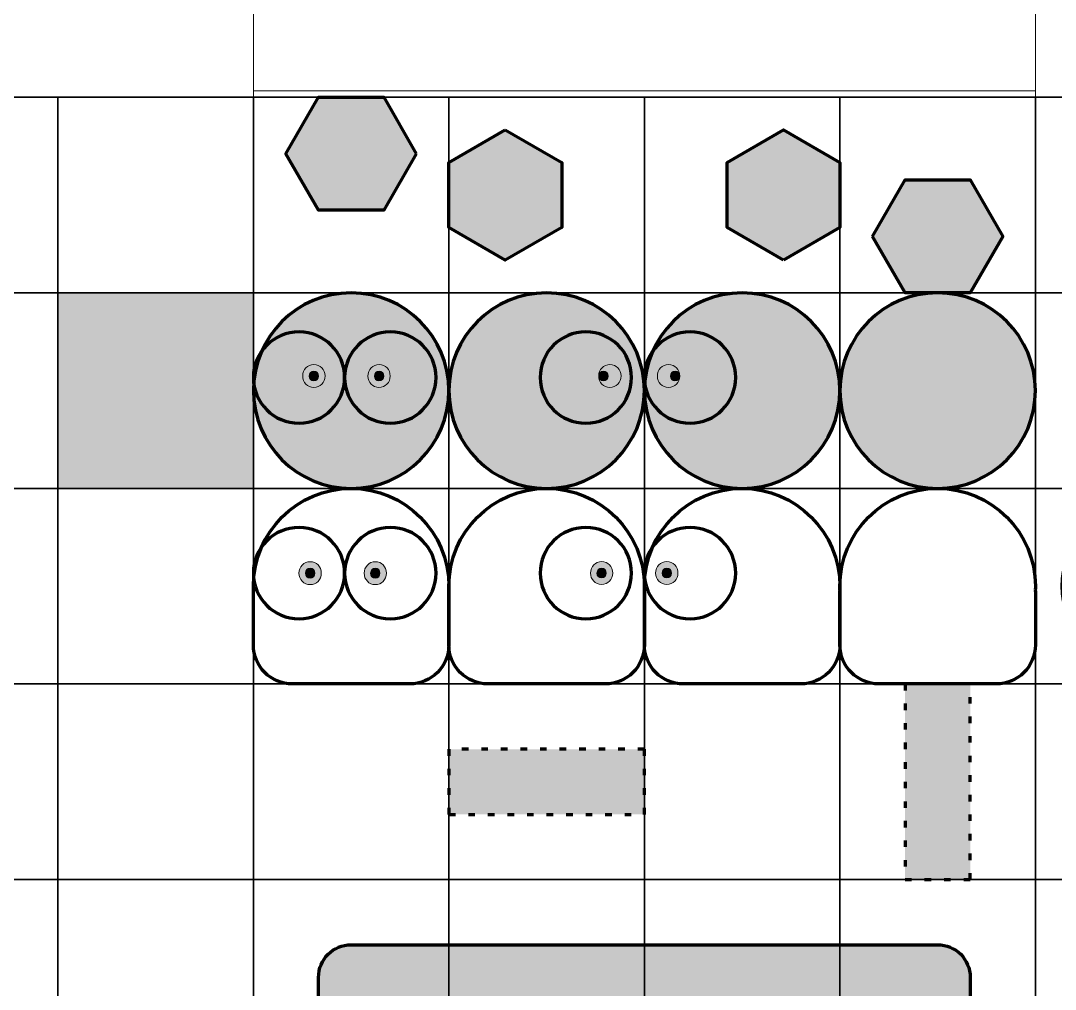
# Model space of a CAD drawing. Header units: inches. Extents: x 20 to 600, y -7952 to 8432.
# Drawn here: x 294.3 to 453.1, y 343.2 to 491.7 of the extents above; entities that cross this region are included whole.
import ezdxf

# ---------------------------------------------------------------- set-up
doc = ezdxf.new("R2010")
doc.units = ezdxf.units.IN
doc.header["$MEASUREMENT"] = 0
for name, pattern in [('AI-Linetype-1', [2, 1, -1]), ('AI-Linetype-6', [3, 1, -2]), ('AI-Linetype-8', [3, 1, -2])]:
    doc.linetypes.add(name, pattern=pattern)
doc.layers.add('Layer 2', color=7, linetype='Continuous')

# ---------------------------------------------------------------- blocks, each defined once
blk = doc.blocks.new('block 2')
at = {"layer": 'Layer 2', "color": 7, "lineweight": 35, "true_color": 0xffffff}
for points in [[(90, 480), (570, 480), (570, 0), (90, 0), (90, 480)], [(300, 480), (300, 0)], [(330, 480), (330, 0)], [(360, 480), (360, 0)], [(390, 480), (390, 0)], [(420, 480), (420, 0)], [(450, 480), (450, 0)], [(90, 450), (570, 450)], [(90, 420), (570, 420)], [(90, 390), (570, 390)], [(90, 360), (570, 360)]]:
    blk.add_lwpolyline(points, dxfattribs=at)
blk = doc.blocks.new('block 3')
at = {"layer": 'Layer 2', "true_color": 0xffe35f}
h = blk.add_hatch(color=41, dxfattribs=at)
h.dxf.hatch_style = 2
edge = h.paths.add_edge_path()
edge.add_spline(control_points=[(465, 442.27), (460.99, 442.27), (457.73, 439.01), (457.73, 435), (457.73, 430.99), (460.99, 427.73), (465, 427.73), (469.01, 427.73), (472.27, 430.99), (472.27, 435), (472.27, 439.01), (469.01, 442.27), (465, 442.27)], knot_values=[0, 0, 0, 0, 1, 1, 1, 2, 2, 2, 3, 3, 3, 4, 4, 4, 4], degree=3, periodic=1)
at = {"layer": 'Layer 2', "lineweight": 0}
blk.add_lwpolyline([(480, 420), (450, 420), (450, 450), (480, 450), (480, 420)], dxfattribs=at)
at = {"layer": 'Layer 2', "color": 31, "lineweight": 140, "true_color": 0xffbb5f}
blk.add_open_spline([(465, 442.27), (460.99, 442.27), (457.73, 439.01), (457.73, 435), (457.73, 430.99), (460.99, 427.73), (465, 427.73), (469.01, 427.73), (472.27, 430.99), (472.27, 435), (472.27, 439.01), (469.01, 442.27), (465, 442.27)], degree=3, knots=[0, 0, 0, 0, 1, 1, 1, 2, 2, 2, 3, 3, 3, 4, 4, 4, 4], dxfattribs=at)
blk = doc.blocks.new('block 4')
at = {"layer": 'Layer 2', "true_color": 0xbfe0ff}
h = blk.add_hatch(color=254, dxfattribs=at)
h.dxf.hatch_style = 2
edge = h.paths.add_edge_path()
edge.add_spline(control_points=[(465, 415.9), (458.98, 415.9), (454.1, 411.02), (454.1, 405), (454.1, 398.98), (458.98, 394.1), (465, 394.1), (471.02, 394.1), (475.9, 398.98), (475.9, 405), (475.9, 411.02), (471.02, 415.9), (465, 415.9)], knot_values=[0, 0, 0, 0, 1, 1, 1, 2, 2, 2, 3, 3, 3, 4, 4, 4, 4], degree=3, periodic=1)
at = {"layer": 'Layer 2', "lineweight": 0}
blk.add_lwpolyline([(480, 390), (450, 390), (450, 420), (480, 420), (480, 390)], dxfattribs=at)
at = {"layer": 'Layer 2', "color": 153, "lineweight": 140, "true_color": 0x7d97db}
blk.add_open_spline([(465, 415.9), (458.98, 415.9), (454.1, 411.02), (454.1, 405), (454.1, 398.98), (458.98, 394.1), (465, 394.1), (471.02, 394.1), (475.9, 398.98), (475.9, 405), (475.9, 411.02), (471.02, 415.9), (465, 415.9)], degree=3, knots=[0, 0, 0, 0, 1, 1, 1, 2, 2, 2, 3, 3, 3, 4, 4, 4, 4], dxfattribs=at)
blk = doc.blocks.new('block 54')
at = {"layer": 'Layer 2', "true_color": 0x0016bf}
h = blk.add_hatch(color=172, dxfattribs=at)
h.dxf.hatch_style = 2
edge = h.paths.add_edge_path()
edge.add_spline(control_points=[(435, 350), (435, 350), (345, 350), (345, 350), (342.24, 350), (340, 347.76), (340, 345), (340, 345), (340, 255), (340, 255), (340, 252.24), (342.24, 250), (345, 250), (345, 250), (435, 250), (435, 250), (437.76, 250), (440, 252.24), (440, 255), (440, 255), (440, 345), (440, 345), (440, 347.76), (437.76, 350), (435, 350)], knot_values=[0, 0, 0, 0, 1, 1, 1, 2, 2, 2, 3, 3, 3, 4, 4, 4, 5, 5, 5, 6, 6, 6, 7, 7, 7, 8, 8, 8, 8], degree=3, periodic=1)
h.paths.add_polyline_path([(400, 290), (350, 290), (350, 340), (400, 340)])
h.paths.add_polyline_path([(410, 340), (430, 340), (430, 290), (410, 290)])
h.paths.add_polyline_path([(350, 280), (400, 280), (400, 260), (350, 260)])
h.paths.add_polyline_path([(410, 280), (430, 280), (430, 260), (410, 260)])
at = {"layer": 'Layer 2', "lineweight": 0}
for points in [[(360, 330), (330, 330), (330, 360), (360, 360), (360, 330)], [(390, 360), (360, 360), (360, 330), (390, 330), (390, 360)], [(420, 360), (390, 360), (390, 330), (420, 330), (420, 360)], [(450, 360), (420, 360), (420, 330), (450, 330), (450, 360)], [(360, 330), (330, 330), (330, 300), (360, 300), (360, 330)], [(360, 300), (330, 300), (330, 270), (360, 270), (360, 300)], [(420, 300), (390, 300), (390, 270), (420, 270), (420, 300)], [(450, 300), (420, 300), (420, 270), (450, 270), (450, 300)], [(360, 270), (330, 270), (330, 240), (360, 240), (360, 270)], [(420, 270), (390, 270), (390, 240), (420, 240), (420, 270)], [(450, 270), (420, 270), (420, 240), (450, 240), (450, 270)]]:
    blk.add_lwpolyline(points, dxfattribs=at)
at = {"layer": 'Layer 2', "color": 7, "lineweight": 70, "true_color": 0xffffff}
for points in [[(400, 290), (350, 290), (350, 340), (400, 340), (400, 290)], [(410, 340), (430, 340), (430, 290), (410, 290), (410, 340)], [(350, 280), (400, 280), (400, 260), (350, 260), (350, 280)], [(410, 280), (430, 280), (430, 260), (410, 260), (410, 280)]]:
    blk.add_lwpolyline(points, dxfattribs=at)
blk.add_open_spline([(435, 350), (435, 350), (345, 350), (345, 350), (342.24, 350), (340, 347.76), (340, 345), (340, 345), (340, 255), (340, 255), (340, 252.24), (342.24, 250), (345, 250), (345, 250), (435, 250), (435, 250), (437.76, 250), (440, 252.24), (440, 255), (440, 255), (440, 345), (440, 345), (440, 347.76), (437.76, 350), (435, 350)], degree=3, knots=[0, 0, 0, 0, 1, 1, 1, 2, 2, 2, 3, 3, 3, 4, 4, 4, 5, 5, 5, 6, 6, 6, 7, 7, 7, 8, 8, 8, 8], dxfattribs=at)
blk = doc.blocks.new('block 58')
at = {"layer": 'Layer 2', "true_color": 0xffe35f}
h = blk.add_hatch(color=41, dxfattribs=at)
h.dxf.hatch_style = 2
h.paths.add_polyline_path([(355, 471.34), (350, 462.68), (340, 462.68), (335, 471.34), (340, 480), (350, 480)])
at = {"layer": 'Layer 2', "lineweight": 0}
blk.add_lwpolyline([(360, 450), (330, 450), (330, 480), (360, 480), (360, 450)], dxfattribs=at)
at = {"layer": 'Layer 2', "color": 31, "lineweight": 140, "true_color": 0xffbb5f}
blk.add_lwpolyline([(355, 471.34), (350, 462.68), (340, 462.68), (335, 471.34), (340, 480), (350, 480), (355, 471.34)], dxfattribs=at)
blk = doc.blocks.new('block 59')
at = {"layer": 'Layer 2', "true_color": 0xffe35f}
h = blk.add_hatch(color=41, dxfattribs=at)
h.dxf.hatch_style = 2
h.paths.add_polyline_path([(368.66, 475), (377.32, 470), (377.32, 460), (368.66, 455), (360, 460), (360, 470)])
at = {"layer": 'Layer 2', "lineweight": 0}
blk.add_lwpolyline([(390, 480), (390, 450), (360, 450), (360, 480), (390, 480)], dxfattribs=at)
at = {"layer": 'Layer 2', "color": 31, "lineweight": 140, "true_color": 0xffbb5f}
blk.add_lwpolyline([(368.66, 475), (377.32, 470), (377.32, 460), (368.66, 455), (360, 460), (360, 470), (368.66, 475)], dxfattribs=at)
blk = doc.blocks.new('block 60')
at = {"layer": 'Layer 2', "true_color": 0xffe35f}
h = blk.add_hatch(color=41, dxfattribs=at)
h.dxf.hatch_style = 2
h.paths.add_polyline_path([(411.34, 455), (402.68, 460), (402.68, 470), (411.34, 475), (420, 470), (420, 460)])
at = {"layer": 'Layer 2', "lineweight": 0}
blk.add_lwpolyline([(390, 450), (390, 480), (420, 480), (420, 450), (390, 450)], dxfattribs=at)
at = {"layer": 'Layer 2', "color": 31, "lineweight": 140, "true_color": 0xffbb5f}
blk.add_lwpolyline([(411.34, 455), (402.68, 460), (402.68, 470), (411.34, 475), (420, 470), (420, 460), (411.34, 455)], dxfattribs=at)
blk = doc.blocks.new('block 61')
at = {"layer": 'Layer 2', "true_color": 0xffe35f}
h = blk.add_hatch(color=41, dxfattribs=at)
h.dxf.hatch_style = 2
h.paths.add_polyline_path([(425, 458.66), (430, 467.32), (440, 467.32), (445, 458.66), (440, 450), (430, 450)])
at = {"layer": 'Layer 2', "lineweight": 0}
blk.add_lwpolyline([(420, 480), (450, 480), (450, 450), (420, 450), (420, 480)], dxfattribs=at)
at = {"layer": 'Layer 2', "color": 31, "lineweight": 140, "true_color": 0xffbb5f}
blk.add_lwpolyline([(425, 458.66), (430, 467.32), (440, 467.32), (445, 458.66), (440, 450), (430, 450), (425, 458.66)], dxfattribs=at)
blk = doc.blocks.new('block 62')
at = {"layer": 'Layer 2', "true_color": 0xffffff}
h = blk.add_hatch(color=7, dxfattribs=at)
h.dxf.hatch_style = 2
edge = h.paths.add_edge_path()
edge.add_spline(control_points=[(339.27, 435.49), (338.32, 435.49), (337.57, 436.26), (337.57, 437.25), (337.57, 438.23), (338.33, 439), (339.29, 439), (340.27, 439), (341, 438.25), (341, 437.25), (341, 436.24), (340.26, 435.49), (339.27, 435.49), (339.27, 435.49), (339.27, 435.49), (339.27, 435.49)], knot_values=[0, 0, 0, 0, 1, 1, 1, 2, 2, 2, 3, 3, 3, 4, 4, 4, 5, 5, 5, 5], degree=3, periodic=1)
h = blk.add_hatch(color=7, dxfattribs=at)
h.dxf.hatch_style = 2
edge = h.paths.add_edge_path()
edge.add_spline(control_points=[(349.27, 435.49), (348.32, 435.49), (347.58, 436.26), (347.58, 437.24), (347.58, 438.23), (348.33, 439), (349.29, 439), (350.27, 439), (351, 438.25), (351, 437.24), (351, 436.24), (350.26, 435.49), (349.27, 435.49), (349.27, 435.49), (349.27, 435.49), (349.27, 435.49)], knot_values=[0, 0, 0, 0, 1, 1, 1, 2, 2, 2, 3, 3, 3, 4, 4, 4, 5, 5, 5, 5], degree=3, periodic=1)
h = blk.add_hatch(color=7, dxfattribs=at)
h.dxf.hatch_style = 2
edge = h.paths.add_edge_path()
edge.add_spline(control_points=[(338.57, 437.24), (338.57, 437.68), (338.87, 438), (339.29, 438), (339.71, 438), (340, 437.69), (340, 437.24), (340, 436.81), (339.71, 436.49), (339.27, 436.49), (338.86, 436.49), (338.57, 436.81), (338.57, 437.24)], knot_values=[0, 0, 0, 0, 1, 1, 1, 2, 2, 2, 3, 3, 3, 4, 4, 4, 4], degree=3, periodic=1)
h = blk.add_hatch(color=7, dxfattribs=at)
h.dxf.hatch_style = 2
edge = h.paths.add_edge_path()
edge.add_spline(control_points=[(348.57, 437.24), (348.57, 437.68), (348.87, 438), (349.29, 438), (349.71, 438), (350, 437.69), (350, 437.24), (350, 436.81), (349.71, 436.49), (349.27, 436.49), (348.86, 436.49), (348.57, 436.81), (348.57, 437.24)], knot_values=[0, 0, 0, 0, 1, 1, 1, 2, 2, 2, 3, 3, 3, 4, 4, 4, 4], degree=3, periodic=1)
at = {"layer": 'Layer 2', "lineweight": 0}
for points, knots in [([(339.27, 435.49), (338.32, 435.49), (337.57, 436.26), (337.57, 437.25), (337.57, 438.23), (338.33, 439), (339.29, 439), (340.27, 439), (341, 438.25), (341, 437.25), (341, 436.24), (340.26, 435.49), (339.27, 435.49), (339.27, 435.49), (339.27, 435.49), (339.27, 435.49)], [0, 0, 0, 0, 1, 1, 1, 2, 2, 2, 3, 3, 3, 4, 4, 4, 5, 5, 5, 5]), ([(349.27, 435.49), (348.32, 435.49), (347.58, 436.26), (347.58, 437.24), (347.58, 438.23), (348.33, 439), (349.29, 439), (350.27, 439), (351, 438.25), (351, 437.24), (351, 436.24), (350.26, 435.49), (349.27, 435.49), (349.27, 435.49), (349.27, 435.49), (349.27, 435.49)], [0, 0, 0, 0, 1, 1, 1, 2, 2, 2, 3, 3, 3, 4, 4, 4, 5, 5, 5, 5]), ([(338.57, 437.24), (338.57, 437.68), (338.87, 438), (339.29, 438), (339.71, 438), (340, 437.69), (340, 437.24), (340, 436.81), (339.71, 436.49), (339.27, 436.49), (338.86, 436.49), (338.57, 436.81), (338.57, 437.24)], [0, 0, 0, 0, 1, 1, 1, 2, 2, 2, 3, 3, 3, 4, 4, 4, 4]), ([(348.57, 437.24), (348.57, 437.68), (348.87, 438), (349.29, 438), (349.71, 438), (350, 437.69), (350, 437.24), (350, 436.81), (349.71, 436.49), (349.27, 436.49), (348.86, 436.49), (348.57, 436.81), (348.57, 437.24)], [0, 0, 0, 0, 1, 1, 1, 2, 2, 2, 3, 3, 3, 4, 4, 4, 4])]:
    blk.add_open_spline(points, degree=3, knots=knots, dxfattribs=at)
blk = doc.blocks.new('block 67')
at = {"layer": 'Layer 2', "true_color": 0xffffff}
h = blk.add_hatch(color=7, dxfattribs=at)
h.dxf.hatch_style = 2
edge = h.paths.add_edge_path()
edge.add_spline(control_points=[(338.7, 405.24), (337.75, 405.24), (337, 406.02), (337, 407), (337, 407.98), (337.76, 408.76), (338.72, 408.76), (339.69, 408.76), (340.43, 408), (340.43, 407), (340.43, 406), (339.68, 405.24), (338.7, 405.24), (338.7, 405.24), (338.7, 405.24), (338.7, 405.24)], knot_values=[0, 0, 0, 0, 1, 1, 1, 2, 2, 2, 3, 3, 3, 4, 4, 4, 5, 5, 5, 5], degree=3, periodic=1)
h = blk.add_hatch(color=7, dxfattribs=at)
h.dxf.hatch_style = 2
edge = h.paths.add_edge_path()
edge.add_spline(control_points=[(348.7, 405.24), (347.75, 405.24), (347, 406.01), (347, 407), (347, 407.98), (347.75, 408.76), (348.72, 408.76), (349.69, 408.76), (350.43, 408), (350.43, 407), (350.43, 406), (349.68, 405.24), (348.7, 405.24), (348.7, 405.24), (348.7, 405.24), (348.7, 405.24)], knot_values=[0, 0, 0, 0, 1, 1, 1, 2, 2, 2, 3, 3, 3, 4, 4, 4, 5, 5, 5, 5], degree=3, periodic=1)
h = blk.add_hatch(color=7, dxfattribs=at)
h.dxf.hatch_style = 2
edge = h.paths.add_edge_path()
edge.add_spline(control_points=[(338, 407), (338, 407.43), (338.3, 407.76), (338.72, 407.76), (339.14, 407.76), (339.43, 407.44), (339.43, 407), (339.43, 406.57), (339.14, 406.24), (338.7, 406.24), (338.29, 406.24), (338, 406.57), (338, 407)], knot_values=[0, 0, 0, 0, 1, 1, 1, 2, 2, 2, 3, 3, 3, 4, 4, 4, 4], degree=3, periodic=1)
h = blk.add_hatch(color=7, dxfattribs=at)
h.dxf.hatch_style = 2
edge = h.paths.add_edge_path()
edge.add_spline(control_points=[(348, 407), (348, 407.43), (348.3, 407.76), (348.72, 407.76), (349.14, 407.76), (349.43, 407.44), (349.43, 407), (349.43, 406.57), (349.14, 406.24), (348.7, 406.24), (348.29, 406.24), (348, 406.57), (348, 407)], knot_values=[0, 0, 0, 0, 1, 1, 1, 2, 2, 2, 3, 3, 3, 4, 4, 4, 4], degree=3, periodic=1)
at = {"layer": 'Layer 2', "lineweight": 0}
for points, knots in [([(338.7, 405.24), (337.75, 405.24), (337, 406.02), (337, 407), (337, 407.98), (337.76, 408.76), (338.72, 408.76), (339.69, 408.76), (340.43, 408), (340.43, 407), (340.43, 406), (339.68, 405.24), (338.7, 405.24), (338.7, 405.24), (338.7, 405.24), (338.7, 405.24)], [0, 0, 0, 0, 1, 1, 1, 2, 2, 2, 3, 3, 3, 4, 4, 4, 5, 5, 5, 5]), ([(348.7, 405.24), (347.75, 405.24), (347, 406.01), (347, 407), (347, 407.98), (347.75, 408.76), (348.72, 408.76), (349.69, 408.76), (350.43, 408), (350.43, 407), (350.43, 406), (349.68, 405.24), (348.7, 405.24), (348.7, 405.24), (348.7, 405.24), (348.7, 405.24)], [0, 0, 0, 0, 1, 1, 1, 2, 2, 2, 3, 3, 3, 4, 4, 4, 5, 5, 5, 5]), ([(338, 407), (338, 407.43), (338.3, 407.76), (338.72, 407.76), (339.14, 407.76), (339.43, 407.44), (339.43, 407), (339.43, 406.57), (339.14, 406.24), (338.7, 406.24), (338.29, 406.24), (338, 406.57), (338, 407)], [0, 0, 0, 0, 1, 1, 1, 2, 2, 2, 3, 3, 3, 4, 4, 4, 4]), ([(348, 407), (348, 407.43), (348.3, 407.76), (348.72, 407.76), (349.14, 407.76), (349.43, 407.44), (349.43, 407), (349.43, 406.57), (349.14, 406.24), (348.7, 406.24), (348.29, 406.24), (348, 406.57), (348, 407)], [0, 0, 0, 0, 1, 1, 1, 2, 2, 2, 3, 3, 3, 4, 4, 4, 4])]:
    blk.add_open_spline(points, degree=3, knots=knots, dxfattribs=at)
blk = doc.blocks.new('block 68')
at = {"layer": 'Layer 2', "true_color": 0xffffff}
h = blk.add_hatch(color=7, dxfattribs=at)
h.dxf.hatch_style = 2
edge = h.paths.add_edge_path()
edge.add_spline(control_points=[(383.43, 405.26), (382.48, 405.26), (381.73, 406.03), (381.73, 407.01), (381.73, 408), (382.49, 408.77), (383.45, 408.77), (384.42, 408.77), (385.16, 408.01), (385.16, 407.01), (385.16, 406.01), (384.41, 405.26), (383.43, 405.26), (383.43, 405.26), (383.43, 405.26), (383.43, 405.26)], knot_values=[0, 0, 0, 0, 1, 1, 1, 2, 2, 2, 3, 3, 3, 4, 4, 4, 5, 5, 5, 5], degree=3, periodic=1)
h = blk.add_hatch(color=7, dxfattribs=at)
h.dxf.hatch_style = 2
edge = h.paths.add_edge_path()
edge.add_spline(control_points=[(393.43, 405.26), (392.48, 405.26), (391.73, 406.03), (391.73, 407.01), (391.73, 408), (392.48, 408.77), (393.45, 408.77), (394.42, 408.77), (395.16, 408.01), (395.16, 407.01), (395.16, 406.01), (394.41, 405.26), (393.43, 405.26), (393.43, 405.26), (393.43, 405.26), (393.43, 405.26)], knot_values=[0, 0, 0, 0, 1, 1, 1, 2, 2, 2, 3, 3, 3, 4, 4, 4, 5, 5, 5, 5], degree=3, periodic=1)
h = blk.add_hatch(color=7, dxfattribs=at)
h.dxf.hatch_style = 2
edge = h.paths.add_edge_path()
edge.add_spline(control_points=[(382.73, 407.01), (382.73, 407.44), (383.03, 407.77), (383.45, 407.77), (383.87, 407.77), (384.16, 407.46), (384.16, 407.01), (384.16, 406.58), (383.87, 406.26), (383.43, 406.26), (383.02, 406.26), (382.73, 406.58), (382.73, 407.01)], knot_values=[0, 0, 0, 0, 1, 1, 1, 2, 2, 2, 3, 3, 3, 4, 4, 4, 4], degree=3, periodic=1)
h = blk.add_hatch(color=7, dxfattribs=at)
h.dxf.hatch_style = 2
edge = h.paths.add_edge_path()
edge.add_spline(control_points=[(392.73, 407.01), (392.73, 407.44), (393.03, 407.77), (393.45, 407.77), (393.87, 407.77), (394.16, 407.46), (394.16, 407.01), (394.16, 406.58), (393.87, 406.26), (393.43, 406.26), (393.02, 406.26), (392.73, 406.58), (392.73, 407.01)], knot_values=[0, 0, 0, 0, 1, 1, 1, 2, 2, 2, 3, 3, 3, 4, 4, 4, 4], degree=3, periodic=1)
at = {"layer": 'Layer 2', "lineweight": 0}
for points, knots in [([(383.43, 405.26), (382.48, 405.26), (381.73, 406.03), (381.73, 407.01), (381.73, 408), (382.49, 408.77), (383.45, 408.77), (384.42, 408.77), (385.16, 408.01), (385.16, 407.01), (385.16, 406.01), (384.41, 405.26), (383.43, 405.26), (383.43, 405.26), (383.43, 405.26), (383.43, 405.26)], [0, 0, 0, 0, 1, 1, 1, 2, 2, 2, 3, 3, 3, 4, 4, 4, 5, 5, 5, 5]), ([(393.43, 405.26), (392.48, 405.26), (391.73, 406.03), (391.73, 407.01), (391.73, 408), (392.48, 408.77), (393.45, 408.77), (394.42, 408.77), (395.16, 408.01), (395.16, 407.01), (395.16, 406.01), (394.41, 405.26), (393.43, 405.26), (393.43, 405.26), (393.43, 405.26), (393.43, 405.26)], [0, 0, 0, 0, 1, 1, 1, 2, 2, 2, 3, 3, 3, 4, 4, 4, 5, 5, 5, 5]), ([(382.73, 407.01), (382.73, 407.44), (383.03, 407.77), (383.45, 407.77), (383.87, 407.77), (384.16, 407.46), (384.16, 407.01), (384.16, 406.58), (383.87, 406.26), (383.43, 406.26), (383.02, 406.26), (382.73, 406.58), (382.73, 407.01)], [0, 0, 0, 0, 1, 1, 1, 2, 2, 2, 3, 3, 3, 4, 4, 4, 4]), ([(392.73, 407.01), (392.73, 407.44), (393.03, 407.77), (393.45, 407.77), (393.87, 407.77), (394.16, 407.46), (394.16, 407.01), (394.16, 406.58), (393.87, 406.26), (393.43, 406.26), (393.02, 406.26), (392.73, 406.58), (392.73, 407.01)], [0, 0, 0, 0, 1, 1, 1, 2, 2, 2, 3, 3, 3, 4, 4, 4, 4])]:
    blk.add_open_spline(points, degree=3, knots=knots, dxfattribs=at)

msp = doc.modelspace()

# ---------------------------------------------------------------- hatches: boundary and pattern name
at = {"layer": 'Layer 2', "true_color": 0xffffff}
h = msp.add_hatch(color=7, dxfattribs=at)
h.dxf.hatch_style = 2
h.paths.add_polyline_path([(330, 420), (300, 420), (300, 450), (330, 450)])
at = {"layer": 'Layer 2', "true_color": 0xffe35f}
h = msp.add_hatch(color=41, dxfattribs=at)
h.dxf.hatch_style = 2
edge = h.paths.add_edge_path()
edge.add_spline(control_points=[(360, 435), (360, 426.72), (353.28, 420), (345, 420), (336.72, 420), (330, 426.72), (330, 435), (330, 443.28), (336.72, 450), (345, 450), (353.28, 450), (360, 443.28), (360, 435)], knot_values=[0, 0, 0, 0, 1, 1, 1, 2, 2, 2, 3, 3, 3, 4, 4, 4, 4], degree=3, periodic=1)
h = msp.add_hatch(color=41, dxfattribs=at)
h.dxf.hatch_style = 2
edge = h.paths.add_edge_path()
edge.add_spline(control_points=[(390, 435), (390, 426.72), (383.28, 420), (375, 420), (366.72, 420), (360, 426.72), (360, 435), (360, 443.28), (366.72, 450), (375, 450), (383.28, 450), (390, 443.28), (390, 435)], knot_values=[0, 0, 0, 0, 1, 1, 1, 2, 2, 2, 3, 3, 3, 4, 4, 4, 4], degree=3, periodic=1)
h = msp.add_hatch(color=41, dxfattribs=at)
h.dxf.hatch_style = 2
edge = h.paths.add_edge_path()
edge.add_spline(control_points=[(420, 435), (420, 426.72), (413.28, 420), (405, 420), (396.72, 420), (390, 426.72), (390, 435), (390, 443.28), (396.72, 450), (405, 450), (413.28, 450), (420, 443.28), (420, 435)], knot_values=[0, 0, 0, 0, 1, 1, 1, 2, 2, 2, 3, 3, 3, 4, 4, 4, 4], degree=3, periodic=1)
h = msp.add_hatch(color=41, dxfattribs=at)
h.dxf.hatch_style = 2
edge = h.paths.add_edge_path()
edge.add_spline(control_points=[(450, 435), (450, 426.72), (443.28, 420), (435, 420), (426.72, 420), (420, 426.72), (420, 435), (420, 443.28), (426.72, 450), (435, 450), (443.28, 450), (450, 443.28), (450, 435)], knot_values=[0, 0, 0, 0, 1, 1, 1, 2, 2, 2, 3, 3, 3, 4, 4, 4, 4], degree=3, periodic=1)
at = {"layer": 'Layer 2', "true_color": 0xffffff}
h = msp.add_hatch(color=7, dxfattribs=at)
h.dxf.hatch_style = 2
edge = h.paths.add_edge_path()
edge.add_spline(control_points=[(384.7, 435.49), (383.75, 435.49), (383, 436.26), (383, 437.25), (383, 438.23), (383.76, 439), (384.72, 439), (385.7, 439), (386.43, 438.25), (386.43, 437.25), (386.43, 436.24), (385.68, 435.49), (384.7, 435.49), (384.7, 435.49), (384.7, 435.49), (384.7, 435.49)], knot_values=[0, 0, 0, 0, 1, 1, 1, 2, 2, 2, 3, 3, 3, 4, 4, 4, 5, 5, 5, 5], degree=3, periodic=1)
h = msp.add_hatch(color=7, dxfattribs=at)
h.dxf.hatch_style = 2
edge = h.paths.add_edge_path()
edge.add_spline(control_points=[(393.7, 435.49), (392.75, 435.49), (392, 436.26), (392, 437.24), (392, 438.23), (392.75, 439), (393.72, 439), (394.69, 439), (395.43, 438.25), (395.43, 437.24), (395.43, 436.24), (394.68, 435.49), (393.7, 435.49), (393.7, 435.49), (393.7, 435.49), (393.7, 435.49)], knot_values=[0, 0, 0, 0, 1, 1, 1, 2, 2, 2, 3, 3, 3, 4, 4, 4, 5, 5, 5, 5], degree=3, periodic=1)
h = msp.add_hatch(color=7, dxfattribs=at)
h.dxf.hatch_style = 2
edge = h.paths.add_edge_path()
edge.add_spline(control_points=[(383, 437.24), (383, 437.68), (383.3, 438), (383.72, 438), (384.14, 438), (384.43, 437.69), (384.43, 437.24), (384.43, 436.81), (384.14, 436.49), (383.7, 436.49), (383.29, 436.49), (383, 436.81), (383, 437.24)], knot_values=[0, 0, 0, 0, 1, 1, 1, 2, 2, 2, 3, 3, 3, 4, 4, 4, 4], degree=3, periodic=1)
h = msp.add_hatch(color=7, dxfattribs=at)
h.dxf.hatch_style = 2
edge = h.paths.add_edge_path()
edge.add_spline(control_points=[(394, 437.24), (394, 437.68), (394.3, 438), (394.72, 438), (395.14, 438), (395.43, 437.69), (395.43, 437.24), (395.43, 436.81), (395.14, 436.49), (394.7, 436.49), (394.29, 436.49), (394, 436.81), (394, 437.24)], knot_values=[0, 0, 0, 0, 1, 1, 1, 2, 2, 2, 3, 3, 3, 4, 4, 4, 4], degree=3, periodic=1)
h = msp.add_hatch(color=7, dxfattribs=at)
h.dxf.hatch_style = 2
h.paths.add_polyline_path([(440, 360), (440, 390), (430, 390), (430, 360)])
h = msp.add_hatch(color=7, dxfattribs=at)
h.dxf.hatch_style = 2
h.paths.add_polyline_path([(390, 380), (360, 380), (360, 370), (390, 370)])

# ---------------------------------------------------------------- linework, layer by layer
at = {"layer": 'Layer 2', "lineweight": 0}
for points in [[(330, 8431.5), (330, -7951.5)], [(450, 8431.5), (450, -7951.5)], [(330, 450), (330, 481), (450, 481), (450, 450), (330, 450)], [(300, 420), (300, 450), (330, 450), (330, 420), (300, 420)], [(330, 420), (330, 450), (450, 450), (450, 420), (330, 420)], [(330, 240), (330, 390), (450, 390), (450, 240), (330, 240)]]:
    msp.add_lwpolyline(points, dxfattribs=at)
at = {"layer": 'Layer 2', "color": 253, "linetype": 'AI-Linetype-1', "lineweight": 35, "true_color": 0xb2b2b2}
msp.add_lwpolyline([(330, 420), (300, 420), (300, 450), (330, 450), (330, 420)], dxfattribs=at)
at = {"layer": 'Layer 2', "color": 142, "linetype": 'AI-Linetype-8', "lineweight": 70, "true_color": 0x29abe2}
msp.add_lwpolyline([(440, 360), (440, 390), (430, 390), (430, 360), (440, 360)], dxfattribs=at)
at = {"layer": 'Layer 2', "color": 142, "linetype": 'AI-Linetype-6', "lineweight": 70, "true_color": 0x29abe2}
msp.add_lwpolyline([(390, 380), (360, 380), (360, 370), (390, 370), (390, 380)], dxfattribs=at)
at = {"layer": 'Layer 2', "color": 31, "lineweight": 140, "true_color": 0xffbb5f}
for points in [[(360, 435), (360, 426.72), (353.28, 420), (345, 420), (336.72, 420), (330, 426.72), (330, 435), (330, 443.28), (336.72, 450), (345, 450), (353.28, 450), (360, 443.28), (360, 435)], [(390, 435), (390, 426.72), (383.28, 420), (375, 420), (366.72, 420), (360, 426.72), (360, 435), (360, 443.28), (366.72, 450), (375, 450), (383.28, 450), (390, 443.28), (390, 435)], [(420, 435), (420, 426.72), (413.28, 420), (405, 420), (396.72, 420), (390, 426.72), (390, 435), (390, 443.28), (396.72, 450), (405, 450), (413.28, 450), (420, 443.28), (420, 435)], [(450, 435), (450, 426.72), (443.28, 420), (435, 420), (426.72, 420), (420, 426.72), (420, 435), (420, 443.28), (426.72, 450), (435, 450), (443.28, 450), (450, 443.28), (450, 435)]]:
    msp.add_open_spline(points, degree=3, knots=[0, 0, 0, 0, 1, 1, 1, 2, 2, 2, 3, 3, 3, 4, 4, 4, 4], dxfattribs=at)
at = {"layer": 'Layer 2', "color": 7, "lineweight": 70, "true_color": 0xffffff}
for points, knots in [([(344.01, 437.01), (344.01, 433.14), (340.88, 430), (337.01, 430), (333.14, 430), (330, 433.14), (330, 437.01), (330, 440.88), (333.14, 444.01), (337.01, 444.01), (340.88, 444.01), (344.01, 440.88), (344.01, 437.01)], [0, 0, 0, 0, 1, 1, 1, 2, 2, 2, 3, 3, 3, 4, 4, 4, 4]), ([(358.03, 437.01), (358.03, 433.14), (354.89, 430), (351.02, 430), (347.15, 430), (344.01, 433.14), (344.01, 437.01), (344.01, 440.88), (347.15, 444.01), (351.02, 444.01), (354.89, 444.01), (358.03, 440.88), (358.03, 437.01)], [0, 0, 0, 0, 1, 1, 1, 2, 2, 2, 3, 3, 3, 4, 4, 4, 4]), ([(388.03, 437.01), (388.03, 433.14), (384.89, 430), (381.02, 430), (377.15, 430), (374.01, 433.14), (374.01, 437.01), (374.01, 440.88), (377.15, 444.01), (381.02, 444.01), (384.89, 444.01), (388.03, 440.88), (388.03, 437.01)], [0, 0, 0, 0, 1, 1, 1, 2, 2, 2, 3, 3, 3, 4, 4, 4, 4]), ([(404.01, 437.01), (404.01, 433.14), (400.88, 430), (397.01, 430), (393.14, 430), (390, 433.14), (390, 437.01), (390, 440.88), (393.14, 444.01), (397.01, 444.01), (400.88, 444.01), (404.01, 440.88), (404.01, 437.01)], [0, 0, 0, 0, 1, 1, 1, 2, 2, 2, 3, 3, 3, 4, 4, 4, 4]), ([(360, 405), (360, 413.28), (353.28, 420), (345, 420), (336.72, 420), (330, 413.28), (330, 405), (330, 404.78), (330.01, 404.55), (330.02, 404.33), (330.01, 404.22), (330, 404.11), (330, 404), (330, 404), (330, 396), (330, 396), (330, 392.69), (332.69, 390), (336, 390), (336, 390), (354, 390), (354, 390), (357.31, 390), (360, 392.69), (360, 396), (360, 396), (360, 404), (360, 404), (360, 404.11), (359.99, 404.22), (359.98, 404.33), (359.99, 404.55), (360, 404.78), (360, 405)], [0, 0, 0, 0, 1, 1, 1, 2, 2, 2, 3, 3, 3, 4, 4, 4, 5, 5, 5, 6, 6, 6, 7, 7, 7, 8, 8, 8, 9, 9, 9, 10, 10, 10, 11, 11, 11, 11]), ([(390, 405), (390, 413.28), (383.28, 420), (375, 420), (366.72, 420), (360, 413.28), (360, 405), (360, 404.78), (360.01, 404.55), (360.02, 404.33), (360.01, 404.22), (360, 404.11), (360, 404), (360, 404), (360, 396), (360, 396), (360, 392.69), (362.69, 390), (366, 390), (366, 390), (384, 390), (384, 390), (387.31, 390), (390, 392.69), (390, 396), (390, 396), (390, 404), (390, 404), (390, 404.11), (389.99, 404.22), (389.98, 404.33), (389.99, 404.55), (390, 404.78), (390, 405)], [0, 0, 0, 0, 1, 1, 1, 2, 2, 2, 3, 3, 3, 4, 4, 4, 5, 5, 5, 6, 6, 6, 7, 7, 7, 8, 8, 8, 9, 9, 9, 10, 10, 10, 11, 11, 11, 11]), ([(420, 405), (420, 413.28), (413.28, 420), (405, 420), (396.72, 420), (390, 413.28), (390, 405), (390, 404.78), (390.01, 404.55), (390.02, 404.33), (390.01, 404.22), (390, 404.11), (390, 404), (390, 404), (390, 396), (390, 396), (390, 392.69), (392.69, 390), (396, 390), (396, 390), (414, 390), (414, 390), (417.31, 390), (420, 392.69), (420, 396), (420, 396), (420, 404), (420, 404), (420, 404.11), (419.99, 404.22), (419.98, 404.33), (419.99, 404.55), (420, 404.78), (420, 405)], [0, 0, 0, 0, 1, 1, 1, 2, 2, 2, 3, 3, 3, 4, 4, 4, 5, 5, 5, 6, 6, 6, 7, 7, 7, 8, 8, 8, 9, 9, 9, 10, 10, 10, 11, 11, 11, 11]), ([(450, 405), (450, 413.28), (443.28, 420), (435, 420), (426.72, 420), (420, 413.28), (420, 405), (420, 404.78), (420.01, 404.55), (420.02, 404.33), (420.01, 404.22), (420, 404.11), (420, 404), (420, 404), (420, 396), (420, 396), (420, 392.69), (422.69, 390), (426, 390), (426, 390), (444, 390), (444, 390), (447.31, 390), (450, 392.69), (450, 396), (450, 396), (450, 404), (450, 404), (450, 404.11), (449.99, 404.22), (449.98, 404.33), (449.99, 404.55), (450, 404.78), (450, 405)], [0, 0, 0, 0, 1, 1, 1, 2, 2, 2, 3, 3, 3, 4, 4, 4, 5, 5, 5, 6, 6, 6, 7, 7, 7, 8, 8, 8, 9, 9, 9, 10, 10, 10, 11, 11, 11, 11]), ([(344.01, 407.01), (344.01, 403.14), (340.88, 400), (337.01, 400), (333.14, 400), (330, 403.14), (330, 407.01), (330, 410.88), (333.14, 414.01), (337.01, 414.01), (340.88, 414.01), (344.01, 410.88), (344.01, 407.01)], [0, 0, 0, 0, 1, 1, 1, 2, 2, 2, 3, 3, 3, 4, 4, 4, 4]), ([(358.03, 407.01), (358.03, 403.14), (354.89, 400), (351.02, 400), (347.15, 400), (344.01, 403.14), (344.01, 407.01), (344.01, 410.88), (347.15, 414.01), (351.02, 414.01), (354.89, 414.01), (358.03, 410.88), (358.03, 407.01)], [0, 0, 0, 0, 1, 1, 1, 2, 2, 2, 3, 3, 3, 4, 4, 4, 4]), ([(388.03, 407.01), (388.03, 403.14), (384.89, 400), (381.02, 400), (377.15, 400), (374.01, 403.14), (374.01, 407.01), (374.01, 410.88), (377.15, 414.01), (381.02, 414.01), (384.89, 414.01), (388.03, 410.88), (388.03, 407.01)], [0, 0, 0, 0, 1, 1, 1, 2, 2, 2, 3, 3, 3, 4, 4, 4, 4]), ([(404.01, 407.01), (404.01, 403.14), (400.88, 400), (397.01, 400), (393.14, 400), (390, 403.14), (390, 407.01), (390, 410.88), (393.14, 414.01), (397.01, 414.01), (400.88, 414.01), (404.01, 410.88), (404.01, 407.01)], [0, 0, 0, 0, 1, 1, 1, 2, 2, 2, 3, 3, 3, 4, 4, 4, 4])]:
    msp.add_open_spline(points, degree=3, knots=knots, dxfattribs=at)
at = {"layer": 'Layer 2', "lineweight": 0}
for points, knots in [([(384.7, 435.49), (383.75, 435.49), (383, 436.26), (383, 437.25), (383, 438.23), (383.76, 439), (384.72, 439), (385.7, 439), (386.43, 438.25), (386.43, 437.25), (386.43, 436.24), (385.68, 435.49), (384.7, 435.49), (384.7, 435.49), (384.7, 435.49), (384.7, 435.49)], [0, 0, 0, 0, 1, 1, 1, 2, 2, 2, 3, 3, 3, 4, 4, 4, 5, 5, 5, 5]), ([(393.7, 435.49), (392.75, 435.49), (392, 436.26), (392, 437.24), (392, 438.23), (392.75, 439), (393.72, 439), (394.69, 439), (395.43, 438.25), (395.43, 437.24), (395.43, 436.24), (394.68, 435.49), (393.7, 435.49), (393.7, 435.49), (393.7, 435.49), (393.7, 435.49)], [0, 0, 0, 0, 1, 1, 1, 2, 2, 2, 3, 3, 3, 4, 4, 4, 5, 5, 5, 5]), ([(383, 437.24), (383, 437.68), (383.3, 438), (383.72, 438), (384.14, 438), (384.43, 437.69), (384.43, 437.24), (384.43, 436.81), (384.14, 436.49), (383.7, 436.49), (383.29, 436.49), (383, 436.81), (383, 437.24)], [0, 0, 0, 0, 1, 1, 1, 2, 2, 2, 3, 3, 3, 4, 4, 4, 4]), ([(394, 437.24), (394, 437.68), (394.3, 438), (394.72, 438), (395.14, 438), (395.43, 437.69), (395.43, 437.24), (395.43, 436.81), (395.14, 436.49), (394.7, 436.49), (394.29, 436.49), (394, 436.81), (394, 437.24)], [0, 0, 0, 0, 1, 1, 1, 2, 2, 2, 3, 3, 3, 4, 4, 4, 4])]:
    msp.add_open_spline(points, degree=3, knots=knots, dxfattribs=at)

# ---------------------------------------------------------------- block references
at = {"layer": 'Layer 2'}
for name in ['block 2', 'block 58', 'block 59', 'block 60', 'block 61', 'block 3', 'block 62', 'block 4', 'block 67', 'block 68', 'block 54']:
    msp.add_blockref(name, (0, 0), dxfattribs=at)

doc.saveas('drawing.dxf')
